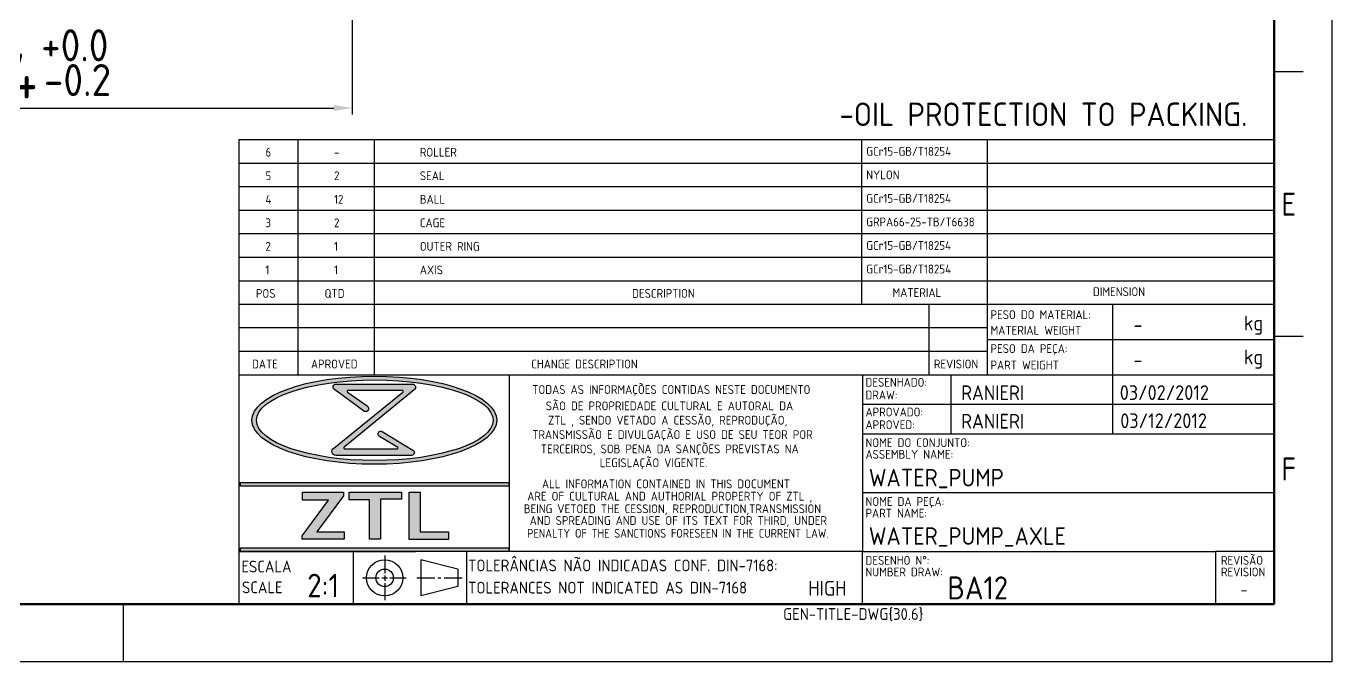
# Model space of a CAD drawing. Extents: x 8 to 197, y 6 to 139.
# Drawn here: x 95.3 to 197.4, y 5.6 to 55.3 of the extents above; entities that cross this region are included whole.
import ezdxf
from ezdxf.enums import TextEntityAlignment as Align

# ---------------------------------------------------------------- set-up
doc = ezdxf.new("R2010")
doc.units = 0
doc.header["$LTSCALE"] = 0.5
doc.layers.get('0').update_dxf_attribs({"linetype": 'CONTINUOUS'})
doc.layers.get('Defpoints').update_dxf_attribs({"linetype": 'CONTINUOUS'})
for name, color, linetype, lineweight in [('AM_0', 7, 'CONTINUOUS', 50), ('AM_5', 3, 'CONTINUOUS', 25), ('AM_8', 1, 'CONTINUOUS', 25), ('AM_BOR', 7, 'CONTINUOUS', 50)]:
    doc.layers.add(name, color=color, linetype=linetype, lineweight=lineweight)
doc.styles.add('ACISOTS', font='isocp.shx', dxfattribs={"height": 1})
doc.styles.get("Standard").update_dxf_attribs({"font": 'ISOCP.SHX'})
doc.dimstyles.new('AM_ISO', dxfattribs={"dimtxt": 3.5, "dimasz": 2.5, "dimexe": 1, "dimexo": 1, "dimgap": 1.5, "dimtad": 1, "dimdsep": 46, "dimtxsty": 'Standard', "dimcen": 0, "dimclrd": 256, "dimclre": 256, "dimclrt": 2, "dimadec": 0, "dimazin": 2, "dimtp": 0.1, "dimtm": 0.1, "dimtfac": 0.71, "dimtdec": 3, "dimtmove": 0, "dimatfit": 3, "dimfxl": 1, "dimlwd": -1, "dimlwe": -1, "dimarcsym": 0})

# ---------------------------------------------------------------- blocks, each defined once
blk = doc.blocks.new('A3 ZTL')
for p, q in [((401.174168297453, 9.784735812133079), (401.174168297453, 280.8219178082171)), ((19.56947162426601, 9.784735812133079), (401.174168297453, 9.784735812133079))]:
    blk.add_line(p, q)
at = {"layer": 'AM_BOR', "color": 135, "lineweight": 25}
for p, q in [((410.9589041095861, 290.6066536203501), (410.9589041095861, 5.684341886080801e-14)), ((406.0665362035195, 100.2935420743633), (401.174168297453, 100.2935420743633)), ((406.0665362035195, 55.28375733855154), (401.174168297453, 55.28375733855154)), ((205.4794520547931, 9.784735812133079), (205.4794520547931, 5.684341886080801e-14)), ((410.9589041095861, 5.684341886080801e-14), (0, 5.684341886080801e-14))]:
    blk.add_line(p, q, dxfattribs=at)
at = {"layer": 'AM_BOR', "color": 135, "lineweight": 25, "style": 'ACISOTS'}
for s, p in [('E', (403.6203522504863, 77.78864970645742)), ('F', (403.6203522504863, 32.7788649706456))]:
    blk.add_text(s, height=3.9138943248532, dxfattribs=at).set_placement(p, align=Align.MIDDLE)
blk = doc.blocks.new('*D67')
at = {"layer": 'AM_5', "transparency": 16777216}
for p, q in [((66.81756876652065, 64.79366764257307), (66.81756876652065, 48.43861950313817)), ((120.8175687665207, 65.29366764257307), (120.8175687665207, 48.43861950313817)), ((68.26756876652065, 48.93861950313817), (119.3675687665206, 48.93861950313817))]:
    blk.add_line(p, q, dxfattribs=at)
at = {"layer": 'AM_5', "lineweight": 25, "transparency": 16777216}
for points in [[(68.26756876652065, 49.18028616980484), (68.26756876652065, 48.6969528364715), (66.81756876652065, 48.93861950313817)], [(119.3675687665206, 49.18028616980484), (119.3675687665206, 48.6969528364715), (120.8175687665207, 48.93861950313817)]]:
    blk.add_solid(points, dxfattribs=at)
at = {"layer": 'Defpoints', "color": 0, "lineweight": 25, "transparency": 16777216}
for p in [(120.8175687665207, 65.79366764257307), (66.81756876652065, 65.29366764257307), (120.8175687665207, 48.93861950313817)]:
    blk.add_point(p, dxfattribs=at)
at = {"layer": 'AM_5', "lineweight": 25, "transparency": 16777216, "insert": (93.81756876652065, 51.43861950313817), "char_height": 3.5, "attachment_point": 5}
blk.add_mtext('54', dxfattribs=at)

msp = doc.modelspace()

# ---------------------------------------------------------------- hatches: boundary and pattern name
at = {"layer": 'AM_8'}
h = msp.add_hatch(color=135, dxfattribs=at)
edge = h.paths.add_edge_path()
edge.add_ellipse((122.5492248429474, 24.53198435984742), major_axis=(9.575739635081051, 0), ratio=0.3599074264618837, start_angle=191.4591559026164, end_angle=452.8175037975291)
edge.add_ellipse((122.5492248429474, 24.53198435984742), major_axis=(9.575739635081051, 0), ratio=0.3599074264618837, start_angle=92.8175037975291, end_angle=191.4591559026164)
edge = h.paths.add_edge_path(flags=16)
edge.add_ellipse((122.5787799154613, 24.53198435984742), major_axis=(9.250637250648639, 0), ratio=0.3406641629368743, start_angle=93.06698418125112, end_angle=371.4591559026165)
edge.add_ellipse((122.5787799154613, 24.53198435984742), major_axis=(9.250637250648639, 0), ratio=0.3406641629368743, start_angle=11.45915590261644, end_angle=93.06698418125112)
h = msp.add_hatch(color=135, dxfattribs=at)
edge = h.paths.add_edge_path()
edge.add_line((124.7807822680225, 26.71530012382619), (119.3908718737085, 22.35007926690857))
edge.add_arc((119.5345118763717, 22.08152748534906), 0.3045529670580355, 118.1409420618386, 270)
edge.add_line((119.5345118763717, 21.77697451829103), (125.4622467690206, 21.77697451829103))
edge.add_arc((125.4545328592667, 22.00140670676857), 0.2245647159028104, 271.9685258002675, 418.9108275581087)
edge.add_line((125.5704916796444, 22.19371599828906), (123.1702256133619, 23.64103047507896))
edge.add_arc((123.0566348541068, 23.45443996575312), 0.2184465123517048, 58.66818673949553, 238.8052457285299)
edge.add_line((122.9434907682978, 23.26757826661429), (124.3773494087923, 22.39938202412111))
edge.add_arc((124.3454153218955, 22.3543558121503), 0.05520095715089599, -90.0000000000017, 54.654466378775, ccw=False)
edge.add_line((124.3454153218955, 22.2991548549994), (120.2142775689848, 22.2991548549994))
edge.add_arc((120.226511128944, 22.37487652136254), 0.07670352499125666, 129.2363501875215, 260.8226179196582, ccw=False)
edge.add_line((120.1779945521265, 22.43428672688317), (125.6659628579889, 26.91596514475107))
edge.add_arc((125.5226671029491, 27.11268748657999), 0.2433790319380336, 306.0702039235753, 450.0000000000005)
edge.add_line((125.5226671029491, 27.35606651851803), (119.5716706279772, 27.35606651851803))
edge.add_arc((119.5623195301741, 27.12045379438709), 0.2357982162835929, 87.72721362459266, 233.7470792136513)
edge.add_line((119.422880076241, 26.93030270317446), (121.7087618242144, 25.25404567693037))
edge.add_arc((121.8563096112143, 25.44613504208677), 0.2422161713320389, 232.4713934687198, 414.7334021946169)
edge.add_line((121.9961608046401, 25.64389832824509), (120.4560164418371, 26.73303388707458))
edge.add_arc((120.486557447346, 26.79176132665741), 0.06619414760721119, 89.99999999999858, 242.5234665523123, ccw=False)
edge.add_line((120.486557447346, 26.85795547426462), (124.7428657815633, 26.85795547426462))
edge.add_arc((124.7298891917844, 26.77813981272297), 0.08086366124299682, -50.99642107156359, 80.76553650730273, ccw=False)
for points in [[(112.0942762901992, 19.38359547994303), (133.0669288597493, 19.38359547994303), (133.0669288597493, 19.66170865847099), (112.0942762901992, 19.66170865847099)], [(116.8915702521314, 15.49853640574482), (116.8915702521314, 15.22291530236323), (120.2006305399726, 15.22291530236323), (120.2006305399726, 15.80478204272712), (118.0558688630511, 15.80478204272712), (120.1393515373971, 18.62224214374443), (120.1393515373971, 18.89786324712602), (116.9222097534192, 18.89786324712602), (116.9222097534192, 18.28537197316144), (118.9597329320322, 18.28537197316144)], [(120.5683035802197, 18.31599650676213), (122.1615552091677, 18.31599650676213), (122.1615552091677, 15.22291530236323), (123.0347792892582, 15.22291530236323), (123.0347792892582, 18.34662104036283), (124.6739894387335, 18.34662104036283), (124.6739894387335, 18.89786324712602), (120.5683035802197, 18.89786324712602)], [(128.3507232544247, 15.20760318605053), (128.3507232544247, 15.80478204272712), (126.1293635556881, 15.80478204272712), (126.1293635556881, 18.89786324712602), (125.27145898244, 18.89786324712602), (125.27145898244, 15.20760318605053)], [(133.0669288597493, 14.55693109362733), (112.0942762901992, 14.55693109362733), (112.0942762901992, 14.27881791509937), (133.0669288597493, 14.27881791509937)]]:
    msp.add_hatch(color=135, dxfattribs=at).paths.add_polyline_path(points)

# ---------------------------------------------------------------- linework, layer by layer
at = {"layer": 'AM_8', "color": 135}
for p, q in [((111.9644896390659, 46.47881791509934), (111.9644896390659, 10.13881791509938)), ((111.9644896390659, 46.47881791509934), (192.9244896390659, 46.47881791509934)), ((116.5644896390659, 46.47881791509934), (116.5644896390659, 28.07881791509937)), ((122.5444896390659, 46.47881791509934), (122.5444896390659, 28.07881791509937)), ((160.648306440278, 46.47881791509934), (160.648306440278, 33.59881791509937)), ((170.4985177331668, 28.07881791509937), (170.4985177331668, 46.47881791509934)), ((111.9644896390659, 44.63881791509935), (192.9244896390659, 44.63881791509935)), ((111.9644896390659, 42.79881791509936), (192.9244896390659, 42.79881791509936)), ((111.9644896390659, 40.95881791509937), (192.9244896390659, 40.95881791509937)), ((111.9644896390659, 39.11881791509937), (192.9244896390659, 39.11881791509937)), ((111.9644896390659, 37.27881791509937), (192.9244896390659, 37.27881791509937)), ((111.9644896390659, 35.43881791509937), (192.9244896390659, 35.43881791509937)), ((111.9644896390659, 33.59881791509937), (192.9244896390659, 33.59881791509937)), ((165.8985177331668, 33.59881791509937), (165.8985177331668, 28.07881791509937)), ((180.2744896390659, 33.59881791509937), (180.2744896390659, 30.83881791509937)), ((192.9244896390659, 10.13881791509938), (192.9244896390659, 33.59881791509937)), ((170.4985177331668, 31.75881791509937), (111.9644896390659, 31.75881791509938)), ((170.4985177331668, 30.83881791509937), (192.9244896390659, 30.83881791509937)), ((180.2744896390659, 30.83881791509937), (180.2744896390659, 28.07881791509937)), ((111.9644896390659, 29.91881791509937), (170.4985177331667, 29.91881791509937)), ((111.9644896390659, 28.07881791509937), (160.7244896390659, 28.07881791509937)), ((133.0936762419367, 28.07881791509937), (133.0936762419367, 14.27881791509937)), ((160.7244896390659, 28.07881791509937), (160.7244896390659, 19.33881791509937)), ((160.7244896390659, 28.07881791509937), (192.9244896390659, 28.07881791509937)), ((167.6244896390659, 28.07881791509937), (167.6244896390659, 23.47881791509937)), ((180.2744896390659, 28.07881791509937), (180.2744896390659, 23.47881791509937)), ((119.5716706279772, 27.35606651851803), (125.5226671029491, 27.35606651851803)), ((160.7244896390659, 25.77881791509937), (192.9244896390659, 25.77881791509937)), ((160.7244896390659, 23.47881791509937), (192.9244896390659, 23.47881791509937)), ((112.0942762901992, 19.38359547994303), (112.0942762901992, 19.66170865847099)), ((112.0942762901992, 19.66170865847099), (133.0669288597493, 19.66170865847099)), ((133.0669288597493, 19.66170865847099), (133.0669288597493, 19.38359547994303)), ((133.0669288597493, 19.38359547994303), (112.0942762901992, 19.38359547994303)), ((116.9222097534192, 18.28537197316144), (116.9222097534192, 18.89786324712602)), ((116.9222097534192, 18.89786324712602), (120.1393515373971, 18.89786324712602)), ((120.1393515373971, 18.62224214374443), (118.0558688630511, 15.80478204272712)), ((120.1393515373971, 18.89786324712602), (120.1393515373971, 18.62224214374443)), ((120.5683035802197, 18.31599650676213), (120.5683035802197, 18.89786324712602)), ((120.5683035802197, 18.89786324712602), (124.6739894387335, 18.89786324712602)), ((124.6739894387335, 18.89786324712602), (124.6739894387335, 18.34662104036283)), ((125.27145898244, 15.20760318605053), (125.27145898244, 18.89786324712602)), ((125.27145898244, 18.89786324712602), (126.1293635556881, 18.89786324712602)), ((126.1293635556881, 18.89786324712602), (126.1293635556881, 15.80478204272712)), ((160.7244896390659, 19.33881791509937), (160.7244896390659, 14.27881791509937)), ((160.7244896390659, 18.87881791509937), (192.9244896390659, 18.87881791509937)), ((116.8915702521314, 15.49853640574482), (118.9597329320322, 18.28537197316144)), ((118.9597329320322, 18.28537197316144), (116.9222097534192, 18.28537197316144)), ((122.1615552091677, 18.31599650676213), (120.5683035802197, 18.31599650676213)), ((122.1615552091677, 15.22291530236323), (122.1615552091677, 18.31599650676213)), ((123.0347792892582, 18.34662104036283), (123.0347792892582, 15.22291530236323)), ((124.6739894387335, 18.34662104036283), (123.0347792892582, 18.34662104036283)), ((116.8915702521314, 15.22291530236323), (116.8915702521314, 15.49853640574482)), ((118.0558688630511, 15.80478204272712), (120.2006305399726, 15.80478204272712)), ((120.2006305399726, 15.80478204272712), (120.2006305399726, 15.22291530236323)), ((126.1293635556881, 15.80478204272712), (128.3507232544247, 15.80478204272712)), ((128.3507232544247, 15.80478204272712), (128.3507232544247, 15.20760318605053)), ((112.0942762901992, 14.55693109362733), (133.0669288597493, 14.55693109362733)), ((112.0942762901992, 14.27881791509937), (112.0942762901992, 14.55693109362733)), ((120.2006305399726, 15.22291530236323), (116.8915702521314, 15.22291530236323)), ((123.0347792892582, 15.22291530236323), (122.1615552091677, 15.22291530236323)), ((128.3507232544247, 15.20760318605053), (125.27145898244, 15.20760318605053)), ((133.0669288597493, 14.55693109362733), (133.0669288597493, 14.27881791509937)), ((111.9644896390659, 14.27881791509937), (125.7644896390659, 14.27881791509937)), ((160.7244896390659, 14.27881791509937), (111.9644896390659, 14.27881791509937)), ((133.0669288597493, 14.27881791509937), (112.0942762901992, 14.27881791509937)), ((120.9043172178133, 14.27881791509937), (120.9043172178133, 10.13881791509938)), ((123.3555402867237, 13.94687646276532), (123.3555402867237, 12.58182248833861)), ((129.0741164758282, 12.89124520309893), (126.180242754979, 13.62487646276532)), ((126.180242754979, 13.62487646276532), (126.180242754979, 10.79275936743343)), ((129.7625957453666, 14.27881791509937), (129.7625957453666, 10.13881791509938)), ((160.7244896390659, 10.13881791509937), (160.7244896390659, 14.27881791509937)), ((160.7244896390659, 14.27881791509937), (188.3244896390659, 14.27881791509937)), ((192.9244896390659, 14.27881791509937), (188.3244896390659, 14.27881791509937)), ((188.3244896390659, 14.27881791509937), (188.3244896390659, 10.13881791509937)), ((123.3555402867237, 12.39204544109549), (123.3555402867237, 11.98437614223663)), ((129.0741164758282, 12.89124520309893), (129.0741164758282, 11.52639062709982)), ((121.6257062576164, 12.20881791509937), (122.9243966490038, 12.20881791509938)), ((123.1212887482122, 12.20881791509938), (123.5783602445059, 12.20881791509938)), ((123.3555402867237, 11.80162789608666), (123.3555402867237, 10.47075936743343)), ((123.754156880651, 12.20881791509938), (125.0446957471559, 12.20881791509937)), ((125.8647767429186, 12.20881791509937), (127.287630378633, 12.20881791509938)), ((129.0741164758282, 11.52639062709982), (126.180242754979, 10.79275936743343)), ((127.506691402713, 12.20881791509938), (127.7357098149094, 12.20881791509938)), ((128.0006089303625, 12.20881791509938), (129.4096378076537, 12.20881791509937)), ((111.9644896390659, 10.13881791509938), (192.9244896390659, 10.13881791509938))]:
    msp.add_line(p, q, dxfattribs=at)
msp.add_lwpolyline([(119.5716706279772, 27.35606651851803), (125.5226671029491, 27.35606651851803, -0.7260746131415354), (125.6659628579889, 26.91596514475107), (120.1779945521265, 22.43428672688317, 0.6468440207606893), (120.2142775689848, 22.2991548549994), (124.3454153218955, 22.2991548549994, 0.730914653301359), (124.3773494087923, 22.39938202412111), (122.9434907682978, 23.26757826661429, -1.001196781170949), (123.1702256133619, 23.64103047507896), (125.5704916796444, 22.19371599828906, -0.7463433527497811), (125.4622467690206, 21.77697451829103), (119.5345118763717, 21.77697451829103, -0.7802957405863892), (119.3908718737086, 22.35007926690857), (124.7807822680225, 26.71530012382619, 0.647931899410164), (124.7428657815633, 26.85795547426462), (120.486557447346, 26.85795547426462, 0.7849704651204459), (120.4560164418371, 26.73303388707458), (121.9961608046401, 25.64389832824509, -1.019937174804642), (121.7087618242144, 25.25404567693037), (119.422880076241, 26.93030270317446, -0.7400952245833278), (119.5716706279772, 27.35606651851803, -0.2577935723604032)], format="xyb", dxfattribs=at)
for radius in [1.41605854766595, 0.6824272879995547]:
    msp.add_circle((123.3555402867237, 12.20881791509937), radius, dxfattribs=at)
for centre, major_axis, ratio in [((122.5492248429474, 24.53198435984742), (-9.575739635081051, 0), 0.3599074264618837), ((122.5787799154613, 24.53198435984742), (-9.250637250648639, 0), 0.3406641629368743)]:
    msp.add_ellipse(centre, major_axis=major_axis, ratio=ratio, dxfattribs=at)

# ---------------------------------------------------------------- block references
at = {"layer": 'AM_0', "lineweight": 0, "xscale": 0.46, "yscale": 0.46, "zscale": 0.46}
msp.add_blockref('A3 ZTL', (8.38437222223751, 5.637839441518153), dxfattribs=at)

# ---------------------------------------------------------------- texts
at = {"layer": 'AM_5', "char_height": 2.5, "attachment_point": 1}
for s, insert in [('+0.0', (96.48752375083859, 55.09445082668941)), ('-0.2', (96.70379844259821, 52.37825516373192))]:
    msp.add_mtext_dynamic_manual_height_columns(s, width=5.488309595672263, gutter_width=10, heights=[0], dxfattribs=dict(at, insert=insert))
at = {"layer": 'AM_8'}
msp.add_text('-OIL PROTECTION TO PACKING.', height=1.84, dxfattribs=at).set_placement((158.9181675036958, 47.52913450122706))
at = {"layer": 'AM_8', "color": 135}
for s, height, p in [('6', 0.69, (114.0325119094236, 45.14001989485665)), ('-', 0.69, (119.3978602638408, 45.14001989485665)), ('                    ROLLER', 0.69, (118.2150162865091, 45.14001989485665)), ('GCr15-GB/T18254', 0.69, (161.0153195075857, 45.20761983196834)), ('5', 0.69, (114.0325119094236, 43.30001989485666)), ('2', 0.69, (119.3978602638408, 43.30001989485666)), ('                    SEAL', 0.69, (118.2150162865091, 43.30001989485666)), ('NYLON', 0.69, (161.0153195075857, 43.36761983196836)), ('4', 0.69, (114.0325119094236, 41.46001989485667)), ('12', 0.69, (119.3978602638408, 41.46001989485667)), ('                    BALL', 0.69, (118.2150162865091, 41.46001989485667)), ('GCr15-GB/T18254', 0.69, (161.0153195075857, 41.52761983196837)), ('3', 0.69, (114.0325119094236, 39.62001989485667)), ('2', 0.69, (119.3978602638408, 39.62001989485667)), ('                    CAGE', 0.69, (118.2150162865091, 39.62001989485667)), ('GRPA66-25-TB/T6638', 0.69, (161.0153195075857, 39.68761983196836)), ('2', 0.69, (114.0325119094236, 37.78001989485666)), ('1', 0.69, (119.3978602638408, 37.78001989485666)), ('                    OUTER RING', 0.69, (118.2150162865091, 37.78001989485666)), ('GCr15-GB/T18254', 0.69, (161.0153195075857, 37.84761983196836)), ('1', 0.69, (114.0325119094236, 35.94001989485667)), ('1', 0.69, (119.3978602638408, 35.94001989485667)), ('                    AXIS', 0.69, (118.2150162865091, 35.94001989485667)), ('GCr15-GB/T18254', 0.69, (161.0153195075857, 36.00761983196836)), ('POS', 0.69, (113.2864005974834, 34.10001989485666)), ('QTD', 0.69, (118.6517489519006, 34.10001989485666)), ('                    DESCRIPTION', 0.69, (134.8159983630662, 34.10001989485666)), ('MATERIAL', 0.69, (163.0671274107165, 34.16761983196836)), ('DIMENSION', 0.69, (178.7430365623991, 34.23497949049347)), ('PESO DO MATERIAL:', 0.69, (170.7301563760274, 32.43867696353402)), ('kg', 1.15, (190.5474789785885, 31.55660522421314)), ('MATERIAL WEIGHT', 0.69, (170.7301563760274, 31.21661130233112)), ('PESO DA PEÇA:', 0.69, (170.7301563760274, 29.78685470618082)), ('kg', 1.15, (190.5474789785885, 28.90340551248801)), ('DATE', 0.69, (112.9834336540465, 28.58001989485667)), ('APROVED', 0.69, (117.5910278191128, 28.58001989485667)), ('CHANGE DESCRIPTION', 0.69, (134.8159983630662, 28.58001989485667)), ('REVISION', 0.69, (166.3013414710558, 28.58001989485667)), ('PART WEIGHT', 0.69, (170.7301563760274, 28.49918909290581)), ('DESENHADO:', 0.69, (160.9561282819266, 27.14987769989751)), ('TODAS AS INFORMAÇÕES CONTIDAS NESTE DOCUMENTO', 0.69, (134.8935154592509, 26.58434120918179)), ('DRAW:', 0.69, (160.9561282819266, 26.15741179324012)), ('SÃO DE PROPRIEDADE CULTURAL E AUTORAL DA', 0.69, (135.9502366404535, 25.30875776495711)), ('ZTL , SENDO VETADO A CESSÃO, REPRODUÇÃO,', 0.69, (136.1263571310663, 24.18624450188619)), ('APROVADO:', 0.69, (160.9561282819266, 24.82605504749112)), ('APROVED:', 0.69, (160.9561282819266, 23.83358914083372)), ('TRANSMISSÃO E DIVULGAÇÃO E USO DE SEU TEOR POR', 0.69, (134.8935154592509, 23.06373108340158)), ('TERCEIROS, SOB PENA DA SANÇÕES PREVISTAS NA', 0.69, (135.5627721150258, 21.94121766491698)), ('NOME DO CONJUNTO:', 0.69, (160.9561282819266, 22.42961318488754)), ('LEGISLAÇÃO VIGENTE.', 0.69, (140.1771218688278, 20.8603049097147)), ('ASSEMBLY NAME:', 0.69, (160.9561282819266, 21.52105296143884)), ('ALL INFORMATION CONTAINED IN THIS DOCUMENT', 0.69, (135.6543440346601, 19.20966897510784)), ('ARE OF CULTURAL AND AUTHORIAL PROPERTY OF ZTL ,', 0.69, (134.5030033646901, 18.24549503804773)), ('NOME DA PEÇA:', 0.69, (160.9561282819266, 17.82961318488755)), ('BEING VETOED THE CESSION, REPRODUCTION,TRANSMISSION', 0.69, (134.234156507879, 17.26379075053947)), ('PART NAME:', 0.69, (160.9561282819266, 16.92105296143884)), ('AND SPREADING AND USE OF ITS TEXT FOR THIRD, UNDER', 0.69, (134.69974848874, 16.34645180895815)), ('ESCALA', 0.9199999999999999, (112.1520351152951, 12.63103496350517)), ('TOLERÂNCIAS NÃO INDICADAS CONF. DIN-7168:', 0.9199999999999999, (129.8768951376144, 12.71671378337625)), ('DESENHO N%%d:', 0.69, (160.9561282819266, 13.22961318488755)), ('REVISÃO', 0.69, (188.7501153577017, 13.22961318488755)), ('2:1', 1.84, (117.2985575235823, 10.68656361687725)), ('NUMBER DRAW:', 0.69, (160.9561282819266, 12.32105296143884)), ('REVISION', 0.69, (188.7501153577017, 12.32105296143884)), ('SCALE', 0.9199999999999999, (112.1950105140358, 11.00548282222067)), ('TOLERANCES NOT INDICATED AS DIN-7168', 0.9199999999999999, (129.8768951376144, 10.9802414808772))]:
    msp.add_text(s, height=height, dxfattribs=at).set_placement(p)
at = {"layer": 'AM_8', "color": 135, "width": 0.95}
msp.add_text('PENALTY OF THE SANCTIONS FORESEEN IN THE CURRENT LAW.', height=0.69, dxfattribs=at).set_placement((134.5002835493976, 15.3447114365004))
at = {"layer": 'AM_8', "color": 135}
for p in [(181.9127016102684, 32.00119057640106), (181.9127016102684, 29.26440023861582)]:
    msp.add_attdef('-', text='', height=1.15, dxfattribs=at).set_placement(p, align=Align.MIDDLE_LEFT)
for tag, p, height in [('RANIERI', (168.4307541866868, 26.10305056861435), 1.15), ('03/02/2012', (180.8398987842437, 26.11662965397841), 1.15), ('RANIERI', (168.4298248954894, 23.8775579627152), 1.15), ('03/12/2012', (180.8768919941918, 23.91574579513883), 1.15), ('WATER_PUMP', (161.2160289440694, 19.35012329526743), 1.38), ('WATER_PUMP_AXLE', (161.2160289440694, 14.78503310864989), 1.38), ('BA12', (167.3548688121477, 10.52366307235633), 1.799111111111111)]:
    msp.add_attdef(tag, p, '', height=height, dxfattribs=at)
for tag, height, p in [('HIGH', 1.15, (157.9746708532161, 11.38973251684127)), ('-', 0.8995555555555556, (190.5595065464163, 11.28385728933194))]:
    msp.add_attdef(tag, text='', height=height, dxfattribs=at).set_placement(p, align=Align.MIDDLE_CENTER)
at = {"layer": 'AM_8', "color": 135, "style": 'ACISOTS'}
msp.add_attdef('GEN-TITLE-DWG{30.6}', (154.5160976434237, 8.918001705746688), '', height=0.9199999999999999, dxfattribs=at)

# ---------------------------------------------------------------- dimensions: what is measured, and where the dimension line sits
at = {"layer": 'AM_5', "lineweight": 25}
dim = msp.add_linear_dim(base=(120.8175687665207, 48.93861950313817), p1=(66.81756876652065, 65.29366764257307), p2=(120.8175687665207, 65.79366764257307), text='54', dimstyle='AM_ISO', override={"dimscale": 0.5, "dimtxt": 7, "dimasz": 2.9, "dimdec": 0, "dimlfac": 0.4, "dimclrt": 256, "dimadec": 2, "dimtp": 0, "dimtm": 0.3, "dimtdec": 0}, dxfattribs=at)
dim.commit()
dim.dimension.update_dxf_attribs({"geometry": '*D67', "text_midpoint": (93.81756876652065, 51.43861950313817)})

doc.saveas('drawing.dxf')
